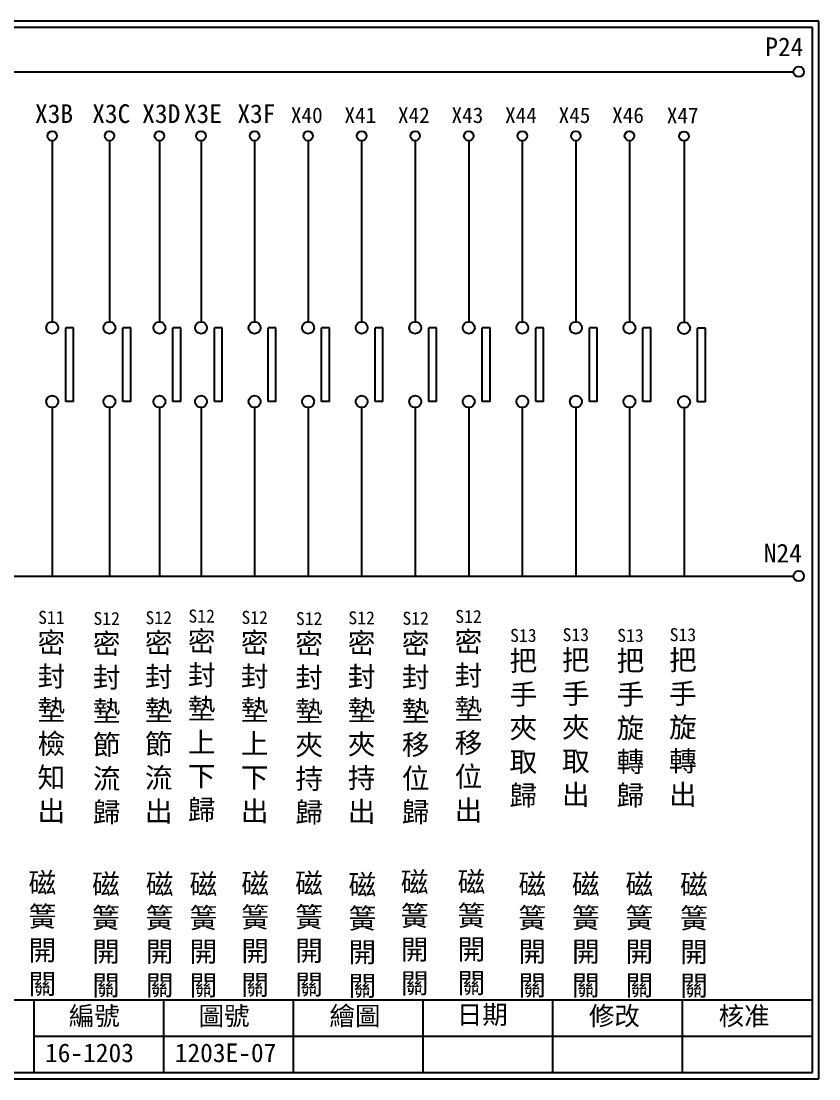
# Model space of a CAD drawing. Extents: x 325 to 612, y 3 to 207.
# Drawn here: x 458.6 to 612.3, y 3 to 207 of the extents above; entities that cross this region are included whole.
import ezdxf

# ---------------------------------------------------------------- set-up
doc = ezdxf.new("R2010")
doc.units = 0
doc.layers.get('0').update_dxf_attribs({"linetype": 'CONTINUOUS'})
doc.layers.add('圖框層', color=7, linetype='CONTINUOUS')
doc.layers.add('標尺寸層', color=3, linetype='CONTINUOUS')
doc.styles.add('CNS', font='romanc.shx', dxfattribs={"bigfont": 'chineset.shx'})
doc.styles.add('STSL', font='kaiu.ttf')

msp = doc.modelspace()

# ---------------------------------------------------------------- linework, layer by layer
for p, q in [((468.68, 147.83), (467.17, 147.83)), ((479.71, 147.83), (478.21, 147.83)), ((489.33, 147.83), (487.83, 147.83)), ((497.35, 147.83), (495.85, 147.83)), ((507.67, 147.83), (506.17, 147.83)), ((517.99, 147.83), (516.49, 147.83)), ((528.31, 147.83), (526.81, 147.83)), ((538.63, 147.83), (537.13, 147.83)), ((548.95, 147.83), (547.45, 147.83)), ((559.27, 147.83), (557.77, 147.83)), ((569.6, 147.83), (568.09, 147.83)), ((579.92, 147.83), (578.41, 147.83)), ((590.45, 147.78), (588.94, 147.78)), ((468.68, 133.6), (467.17, 133.6)), ((479.71, 133.6), (478.21, 133.6)), ((489.33, 133.6), (487.83, 133.6)), ((497.35, 133.6), (495.85, 133.6)), ((507.67, 133.6), (506.17, 133.6)), ((517.99, 133.6), (516.49, 133.6)), ((528.31, 133.6), (526.81, 133.6)), ((538.63, 133.6), (537.13, 133.6)), ((548.95, 133.6), (547.45, 133.6)), ((559.27, 133.6), (557.77, 133.6)), ((569.6, 133.6), (568.09, 133.6)), ((579.92, 133.6), (578.41, 133.6)), ((590.45, 133.54), (588.94, 133.54))]:
    msp.add_line(p, q)
for centre in [(608.44, 197.22), (608.44, 99.96)]:
    msp.add_circle(centre, 1)
at = {"layer": '圖框層', "color": 7}
for p, q in [((612.32, 206.97), (325.32, 206.97)), ((612.32, 3), (612.32, 206.97)), ((611.07, 205.72), (326.57, 205.72)), ((611.07, 4.25), (611.07, 205.72)), ((326.57, 18.25), (611.07, 18.25)), ((461.07, 4.25), (461.07, 18.25)), ((486.07, 4.25), (486.07, 18.25)), ((511.07, 4.25), (511.07, 18.25)), ((536.07, 4.25), (536.07, 18.25)), ((561.07, 4.25), (561.07, 18.25)), ((586.07, 4.25), (586.07, 18.25)), ((461.07, 11.25), (611.07, 11.25)), ((326.57, 4.25), (611.07, 4.25)), ((325.32, 3), (612.32, 3))]:
    msp.add_line(p, q, dxfattribs=at)
at = {"layer": '標尺寸層', "color": 7}
for p, q in [((329.84, 197.22), (607.44, 197.22)), ((464.57, 183.91), (464.57, 148.99)), ((475.6, 183.91), (475.6, 148.99)), ((485.23, 183.91), (485.23, 148.99)), ((493.25, 183.91), (493.25, 148.99)), ((503.57, 183.91), (503.57, 148.99)), ((513.89, 183.91), (513.89, 148.99)), ((524.21, 183.91), (524.21, 148.99)), ((534.53, 183.91), (534.53, 148.99)), ((544.85, 183.91), (544.85, 148.99)), ((555.17, 183.91), (555.17, 148.99)), ((565.49, 183.91), (565.49, 148.99)), ((575.81, 183.91), (575.81, 148.99)), ((586.34, 183.86), (586.34, 148.93)), ((467.17, 133.6), (467.17, 147.83)), ((468.68, 133.6), (468.68, 147.83)), ((478.21, 133.6), (478.21, 147.83)), ((479.71, 133.6), (479.71, 147.83)), ((487.83, 133.6), (487.83, 147.83)), ((489.33, 133.6), (489.33, 147.83)), ((495.85, 133.6), (495.85, 147.83)), ((497.35, 133.6), (497.35, 147.83)), ((506.17, 133.6), (506.17, 147.83)), ((507.67, 133.6), (507.67, 147.83)), ((516.49, 133.6), (516.49, 147.83)), ((517.99, 133.6), (517.99, 147.83)), ((526.81, 133.6), (526.81, 147.83)), ((528.31, 133.6), (528.31, 147.83)), ((537.13, 133.6), (537.13, 147.83)), ((538.63, 133.6), (538.63, 147.83)), ((547.45, 133.6), (547.45, 147.83)), ((548.95, 133.6), (548.95, 147.83)), ((557.77, 133.6), (557.77, 147.83)), ((559.27, 133.6), (559.27, 147.83)), ((568.09, 133.6), (568.09, 147.83)), ((569.6, 133.6), (569.6, 147.83)), ((578.41, 133.6), (578.41, 147.83)), ((579.92, 133.6), (579.92, 147.83)), ((588.94, 133.54), (588.94, 147.78)), ((590.45, 133.54), (590.45, 147.78)), ((464.57, 132.46), (464.57, 99.96)), ((464.57, 132.45), (464.57, 99.96)), ((475.6, 132.46), (475.6, 99.96)), ((475.6, 132.45), (475.6, 99.96)), ((485.23, 132.46), (485.23, 99.96)), ((485.23, 132.45), (485.23, 99.96)), ((493.25, 132.46), (493.25, 99.96)), ((493.25, 132.45), (493.25, 99.96)), ((503.57, 132.46), (503.57, 99.96)), ((503.57, 132.45), (503.57, 99.96)), ((513.89, 132.46), (513.89, 99.96)), ((513.89, 132.45), (513.89, 99.96)), ((524.21, 132.46), (524.21, 99.96)), ((524.21, 132.45), (524.21, 99.96)), ((534.53, 132.46), (534.53, 99.96)), ((534.53, 132.45), (534.53, 99.96)), ((544.85, 132.46), (544.85, 99.96)), ((544.85, 132.45), (544.85, 99.96)), ((555.17, 132.46), (555.17, 99.96)), ((555.17, 132.45), (555.17, 99.96)), ((565.49, 132.46), (565.49, 99.96)), ((565.49, 132.45), (565.49, 99.96)), ((575.81, 132.46), (575.81, 99.96)), ((575.81, 132.45), (575.81, 99.96)), ((586.34, 132.4), (586.34, 99.9)), ((586.34, 132.39), (586.34, 99.9)), ((330.05, 99.96), (607.44, 99.96))]:
    msp.add_line(p, q, dxfattribs=at)
for centre, radius in [((464.57, 184.83), 0.92), ((475.6, 184.83), 0.92), ((485.23, 184.83), 0.92), ((493.25, 184.83), 0.92), ((503.57, 184.83), 0.92), ((513.89, 184.83), 0.92), ((524.21, 184.83), 0.92), ((534.53, 184.83), 0.92), ((544.85, 184.83), 0.92), ((555.17, 184.83), 0.92), ((565.49, 184.83), 0.92), ((575.81, 184.83), 0.92), ((586.34, 184.78), 0.92), ((464.57, 147.83), 1.15), ((475.6, 147.83), 1.15), ((485.23, 147.83), 1.15), ((493.25, 147.83), 1.15), ((503.57, 147.83), 1.15), ((513.89, 147.83), 1.15), ((524.21, 147.83), 1.15), ((534.53, 147.83), 1.15), ((544.85, 147.83), 1.15), ((555.17, 147.83), 1.15), ((565.49, 147.83), 1.15), ((575.81, 147.83), 1.15), ((586.34, 147.78), 1.15), ((464.57, 133.6), 1.15), ((475.6, 133.6), 1.15), ((485.23, 133.6), 1.15), ((493.25, 133.6), 1.15), ((503.57, 133.6), 1.15), ((513.89, 133.6), 1.15), ((524.21, 133.6), 1.15), ((534.53, 133.6), 1.15), ((544.85, 133.6), 1.15), ((555.17, 133.6), 1.15), ((565.49, 133.6), 1.15), ((575.81, 133.6), 1.15), ((586.34, 133.54), 1.15)]:
    msp.add_circle(centre, radius, dxfattribs=at)

# ---------------------------------------------------------------- texts
at = {"layer": '圖框層', "color": 4, "style": 'STSL'}
for s, height, p in [('P24', 3.6, (602, 200.22)), ('X3B', 3.6, (461.25, 187.33)), ('X3C', 3.6, (472.28, 187.33)), ('X3D', 3.6, (481.91, 187.33)), ('X3E', 3.6, (489.93, 187.33)), ('X3F', 3.6, (500.25, 187.33)), ('X40', 3, (510.57, 187.33)), ('X41', 3, (520.89, 187.33)), ('X42', 3, (531.21, 187.33)), ('X43', 3, (541.53, 187.33)), ('X44', 3, (551.85, 187.33)), ('X45', 3, (562.17, 187.33)), ('X46', 3, (572.49, 187.33)), ('X47', 3, (583.02, 187.28)), ('N24', 3.6, (601.7, 102.58)), ('編號', 3.6, (467.78, 13.34)), ('圖號', 3.6, (492.78, 13.34)), ('繪圖', 3.6, (518.01, 13.34)), ('日期', 3.6, (542.54, 13.59)), ('修改', 3.6, (568.01, 13.34)), ('核准', 3.6, (593.01, 13.34)), ('16-1203', 3.6, (463.18, 6.22)), ('1203E-07', 3.6, (488.18, 6.22))]:
    msp.add_text(s, height=height, dxfattribs=at).set_placement(p)
at = {"layer": '標尺寸層', "color": 7, "char_height": 3.9, "width": 4.9608, "attachment_point": 5, "style": 'CNS'}
for s, insert in [('{\\fDFKai-SB|b0|i0|c136|p65;\\H0.64103x;S11\\H1.56x;密封墊檢知出}', (464.41, 72.75)), ('{\\fDFKai-SB|b0|i0|c136|p65;\\H0.64103x;S12\\H1.56x;密封墊節流歸}', (475.07, 72.54)), ('{\\fDFKai-SB|b0|i0|c136|p65;\\H0.64103x;S12\\H1.56x;密封墊節流出}', (485.1, 72.69)), ('{\\fDFKai-SB|b0|i0|c136|p65;\\H0.64103x;S12\\H1.56x;密封墊上下歸}', (493.38, 73.01)), ('{\\fDFKai-SB|b0|i0|c136|p65;\\H0.64103x;S12\\H1.56x;密封墊上下出}', (503.59, 72.74)), ('{\\fDFKai-SB|b0|i0|c136|p65;\\H0.64103x;S12\\H1.56x;密封墊夾持歸}', (514.09, 72.53)), ('{\\fDFKai-SB|b0|i0|c136|p65;\\H0.64103x;S12\\H1.56x;密封墊夾持\\P出}', (524.2, 72.66)), ('{\\fDFKai-SB|b0|i0|c136|p65;\\H0.64103x;S12\\H1.56x;密封墊移位歸}', (534.62, 72.58)), ('{\\fDFKai-SB|b0|i0|c136|p65;\\H0.64103x;S12\\H1.56x;密封墊移位出}', (544.8, 72.92)), ('{\\fDFKai-SB|b0|i0|c136|p65;\\H0.64103x;S13\\H1.56x;把手夾取歸}', (555.37, 72.53)), ('{\\fDFKai-SB|b0|i0|c136|p65;\\H0.64103x;S13\\H1.56x;把手夾取出}', (565.48, 72.66)), ('{\\fDFKai-SB|b0|i0|c136|p65;\\H0.64103x;S13\\H1.56x;把手旋轉歸}', (576.01, 72.53)), ('{\\fDFKai-SB|b0|i0|c136|p65;\\H0.64103x;S13\\H1.56x;把手旋轉出}', (586.12, 72.66)), ('{\\fDFKai-SB|b0|i0|c136|p65;磁簧開關}', (462.68, 30.85)), ('{\\fDFKai-SB|b0|i0|c136|p65;磁簧開關}', (474.92, 30.59)), ('{\\fDFKai-SB|b0|i0|c136|p65;磁簧開關}', (485.27, 30.59)), ('{\\fDFKai-SB|b0|i0|c136|p65;磁簧開關}', (493.71, 30.58)), ('{\\fDFKai-SB|b0|i0|c136|p65;磁簧開關}', (503.68, 30.69)), ('{\\fDFKai-SB|b0|i0|c136|p65;磁簧開關}', (514.07, 30.75)), ('{\\fDFKai-SB|b0|i0|c136|p65;磁簧開關}', (524.35, 30.48)), ('{\\fDFKai-SB|b0|i0|c136|p65;磁簧開關}', (534.42, 30.99)), ('{\\fDFKai-SB|b0|i0|c136|p65;磁簧開關}', (545.37, 31.02)), ('{\\fDFKai-SB|b0|i0|c136|p65;磁簧開關}', (557.09, 30.58)), ('{\\fDFKai-SB|b0|i0|c136|p65;磁簧開關}', (567.41, 30.58)), ('{\\fDFKai-SB|b0|i0|c136|p65;磁簧開關}', (577.73, 30.58)), ('{\\fDFKai-SB|b0|i0|c136|p65;磁簧開關}', (588.26, 30.52))]:
    msp.add_mtext(s, dxfattribs=dict(at, insert=insert))

doc.saveas('drawing.dxf')
